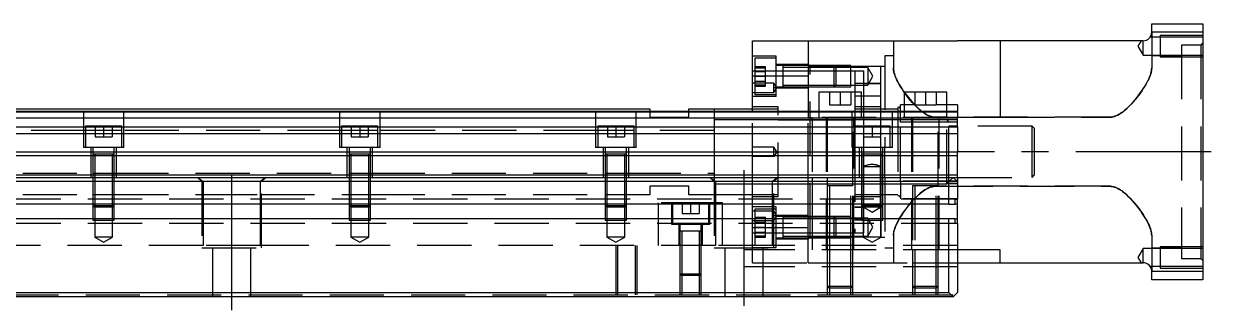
# Model space of a CAD drawing. Extents: x -12 to 975, y -350 to 120.
# Drawn here: x 481.3 to 759.4, y -318.2 to -251 of the extents above; entities that cross this region are included whole.
import ezdxf

# ---------------------------------------------------------------- set-up
doc = ezdxf.new("R2010")
doc.units = 0
doc.linetypes.add('CENTER', pattern=[50.8, 31.75, -6.35, 6.35, -6.35])
doc.linetypes.add('DASHED', pattern=[19.05, 12.7, -6.35])
doc.layers.get('0').update_dxf_attribs({"linetype": 'CONTINUOUS'})
doc.layers.add('CENTER', color=1, linetype='CENTER')

msp = doc.modelspace()

# ---------------------------------------------------------------- linework, layer by layer
at = {"color": 7, "linetype": 'CONTINUOUS'}
for p, q in [((745.5, -253.04), (745.5, -251.04)), ((745.5, -251.04), (757.5, -251.04)), ((757.5, -253.04), (745.5, -253.04)), ((757.5, -251.04), (757.5, -253.04)), ((757.5, -253.04), (757.5, -309.04)), ((652, -255.04), (665, -255.04)), ((652, -263.26), (652, -255.04)), ((665, -255.04), (700, -255.04)), ((665, -255.04), (665, -271.54)), ((710, -255.04), (700, -255.04)), ((743.5, -255.04), (710, -255.04)), ((710, -255.04), (710, -273.04)), ((652, -271.54), (652, -263.26)), ((652, -263.26), (665, -263.26)), ((667.5, -267.04), (667.5, -271.54)), ((677.5, -267.04), (667.5, -267.04)), ((677.5, -271.54), (677.5, -267.04)), ((687.5, -267.04), (687.5, -271.54)), ((697.5, -267.04), (687.5, -267.04)), ((697.5, -271.54), (697.5, -267.04)), ((628, -271.04), (424.5, -271.04)), ((424.5, -271.54), (700, -271.54)), ((424.5, -271.7), (700, -271.7)), ((628, -271.54), (628, -271.04)), ((643, -271.04), (637, -271.04)), ((637, -271.04), (637, -271.54)), ((652, -271.04), (643, -271.04)), ((643, -271.04), (643, -271.54)), ((643, -271.04), (643, -271.54)), ((700, -271.7), (700, -271.54)), ((700, -271.7), (700, -273.1)), ((424.5, -273.1), (700, -273.1)), ((424.5, -275.18), (700, -275.18)), ((710, -273.04), (700, -273.04)), ((700, -275.18), (700, -273.1)), ((700, -275.18), (700, -276.8)), ((424.5, -276.8), (700, -276.8)), ((700, -276.8), (700, -281.09)), ((0, -281.94), (700, -281.94)), ((424.5, -281.09), (700, -281.09)), ((700, -281.94), (700, -281.09)), ((700, -286.44), (700, -281.94)), ((0, -286.44), (700, -286.44)), ((700, -287.04), (700, -286.44)), ((1, -287.04), (699, -287.04)), ((698, -288.04), (2, -288.04)), ((698, -288.04), (699, -287.04)), ((698, -293.34), (698, -288.04)), ((699, -287.04), (700, -288.04)), ((699, -287.04), (700, -287.04)), ((700, -288.04), (700, -292.19)), ((698, -293.34), (2, -293.34)), ((698, -293.34), (699.5, -293.34)), ((699.5, -293.34), (699.5, -292.19)), ((699.5, -292.19), (700, -292.19)), ((700, -293.34), (699.5, -293.34)), ((700, -293.34), (700, -292.19)), ((700, -296.74), (700, -293.34)), ((698, -296.74), (2, -296.74)), ((699.5, -296.74), (698, -296.74)), ((698, -314.04), (698, -296.74)), ((699.5, -296.74), (700, -296.74)), ((699.5, -297.89), (699.5, -296.74)), ((700, -297.89), (700, -296.74)), ((700, -297.89), (699.5, -297.89)), ((700, -297.89), (700, -314.04)), ((710, -304.04), (700, -304.04)), ((710, -307.04), (710, -304.04)), ((700, -307.04), (710, -307.04)), ((710, -307.04), (743.5, -307.04)), ((745.5, -311.04), (745.5, -309.04)), ((745.5, -309.04), (757.5, -309.04)), ((757.5, -311.04), (745.5, -311.04)), ((757.5, -309.04), (757.5, -311.04)), ((2, -314.04), (698, -314.04)), ((699, -315.04), (698, -314.04)), ((700, -314.04), (699, -315.04)), ((699, -315.04), (1, -315.04))]:
    msp.add_line(p, q, dxfattribs=at)
at = {"color": 3, "linetype": 'DASHED'}
for p, q in [((745.5, -253.04), (745.5, -261.41)), ((685, -255.04), (685, -261.41)), ((743.01, -255.04), (742.29, -256.29)), ((743.5, -258.39), (743.5, -255.04)), ((745.12, -254.22), (745.14, -254.19)), ((747.5, -254.19), (745.14, -254.19)), ((757.5, -253.79), (747.5, -253.79)), ((747.5, -253.79), (747.5, -258.79)), ((757.5, -254.19), (747.5, -254.19)), ((757.5, -255.54), (757, -256.04)), ((657.5, -258.61), (652, -258.61)), ((657.5, -268.11), (657.5, -258.61)), ((685, -258.54), (683, -258.54)), ((683, -258.54), (683, -280.04)), ((742.29, -256.29), (743.5, -258.39)), ((743.5, -258.39), (747.5, -258.39)), ((752.5, -258.54), (745.5, -258.54)), ((747.5, -258.39), (757.5, -258.39)), ((757, -256.04), (752.5, -256.04)), ((752.5, -256.04), (752.5, -306.04)), ((757, -256.04), (757, -306.04)), ((657.5, -259.11), (652.5, -259.11)), ((652.5, -259.11), (652.5, -263.36)), ((652.5, -261.05), (655, -261.05)), ((652.5, -261.36), (655, -261.36)), ((655, -262.21), (655, -261.05)), ((665, -260.61), (657.5, -260.61)), ((659.1, -260.86), (657.5, -260.86)), ((659.1, -260.86), (659.09, -260.86)), ((659.1, -260.86), (659.1, -265.86)), ((665, -260.86), (659.1, -260.86)), ((659.11, -260.86), (659.1, -260.86)), ((659.1, -260.86), (659.1, -263.21)), ((659.1, -260.86), (659.1, -260.86)), ((665, -261.26), (659.1, -261.26)), ((665.5, -261.04), (665, -260.54)), ((671.1, -260.86), (665, -260.86)), ((671.1, -260.86), (665, -260.86)), ((665.5, -261.04), (665, -261.04)), ((671.5, -261.26), (665, -261.26)), ((671.28, -261.04), (665.5, -261.04)), ((665.5, -301.04), (665.5, -261.04)), ((671.5, -261.26), (671.1, -260.86)), ((675, -260.86), (671.1, -260.86)), ((671.1, -263.36), (671.1, -260.86)), ((682, -261.04), (671.28, -261.04)), ((675, -261.26), (671.5, -261.26)), ((671.5, -261.26), (671.5, -263.36)), ((675, -265.86), (675, -260.86)), ((679, -261.26), (675, -261.26)), ((680.21, -263.36), (679, -261.26)), ((679, -261.26), (679, -263.36)), ((683, -261.04), (682, -261.04)), ((682, -261.04), (682, -271.54)), ((685, -261.41), (685.01, -261.73)), ((685.01, -261.72), (685, -261.41)), ((745.49, -261.72), (745.5, -261.41)), ((745.5, -261.41), (745.49, -261.73)), ((747.5, -258.79), (757.5, -258.79)), ((652, -262.04), (652.5, -262.04)), ((652, -262.04), (652.5, -262.04)), ((652.5, -262.04), (657.5, -262.04)), ((652.5, -262.04), (657.5, -262.04)), ((652.5, -262.21), (655, -262.21)), ((652.5, -263.36), (652.5, -267.61)), ((652.5, -263.36), (655, -263.36)), ((655, -264.52), (655, -262.21)), ((657.5, -262.04), (659.1, -262.04)), ((657.5, -262.04), (659.1, -262.04)), ((659.1, -262.04), (665, -262.04)), ((659.1, -262.04), (665, -262.04)), ((659.1, -263.21), (659.1, -263.49)), ((659.1, -263.36), (659.1, -265.86)), ((659.1, -263.49), (659.1, -265.13)), ((665, -262.04), (671.5, -262.04)), ((665, -262.04), (671.5, -262.04)), ((671.1, -265.86), (671.1, -263.36)), ((671.5, -262.04), (676, -262.04)), ((671.5, -262.04), (676, -262.04)), ((671.5, -263.36), (671.5, -265.46)), ((676, -262.04), (678, -262.04)), ((676, -262.04), (676, -271.54)), ((678, -262.04), (678, -275.04)), ((679, -265.46), (680.21, -263.36)), ((679, -263.36), (679, -265.46)), ((685.05, -262.03), (685.01, -261.72)), ((685.01, -261.73), (685.06, -262.06)), ((685.12, -262.35), (685.05, -262.03)), ((685.06, -262.06), (685.13, -262.4)), ((685.2, -262.67), (685.12, -262.35)), ((685.13, -262.4), (685.23, -262.76)), ((685.3, -263), (685.2, -262.67)), ((685.23, -262.76), (685.35, -263.14)), ((685.43, -263.34), (685.3, -263)), ((685.35, -263.14), (685.5, -263.53)), ((685.62, -263.8), (685.43, -263.34)), ((685.5, -263.53), (685.68, -263.94)), ((685.83, -264.26), (685.62, -263.8)), ((685.68, -263.94), (685.87, -264.35)), ((744.82, -263.94), (744.63, -264.35)), ((744.67, -264.26), (744.88, -263.8)), ((745, -263.53), (744.82, -263.94)), ((744.88, -263.8), (745.07, -263.34)), ((745.15, -263.14), (745, -263.53)), ((745.07, -263.34), (745.2, -263)), ((745.27, -262.76), (745.15, -263.14)), ((745.2, -263), (745.3, -262.67)), ((745.37, -262.4), (745.27, -262.76)), ((745.3, -262.67), (745.38, -262.35)), ((745.44, -262.06), (745.37, -262.4)), ((745.38, -262.35), (745.45, -262.03)), ((745.49, -261.73), (745.44, -262.06)), ((745.45, -262.03), (745.49, -261.72)), ((657, -264.94), (652, -264.94)), ((652.5, -264.52), (655, -264.52)), ((652.5, -265.36), (655, -265.36)), ((652.5, -265.67), (655, -265.67)), ((655, -265.67), (655, -264.52)), ((657.66, -266.04), (657, -264.94)), ((657, -266.04), (657, -264.94)), ((657, -267.14), (657.66, -266.04)), ((657, -267.14), (657, -266.04)), ((657.66, -266.04), (657, -266.04)), ((657.5, -265.86), (659.1, -265.86)), ((665, -266.11), (657.5, -266.11)), ((659.09, -265.86), (659.1, -265.86)), ((659.1, -265.13), (659.1, -265.86)), ((659.1, -265.46), (665, -265.46)), ((659.1, -265.86), (659.11, -265.86)), ((659.1, -265.86), (665, -265.86)), ((665, -265.46), (671.5, -265.46)), ((665, -265.86), (671.1, -265.86)), ((665, -265.86), (671.1, -265.86)), ((671.1, -265.86), (671.5, -265.46)), ((671.1, -265.86), (675, -265.86)), ((671.5, -265.46), (675, -265.46)), ((675, -265.46), (679, -265.46)), ((678, -265.04), (676, -265.04)), ((678, -265.04), (682, -265.04)), ((682, -265.04), (678, -265.04)), ((686.08, -264.74), (685.83, -264.26)), ((685.87, -264.35), (686.11, -264.81)), ((686.36, -265.26), (686.08, -264.74)), ((686.11, -264.81), (686.37, -265.28)), ((686.68, -265.79), (686.36, -265.26)), ((686.37, -265.28), (686.66, -265.76)), ((686.66, -265.76), (686.96, -266.24)), ((687.02, -266.33), (686.68, -265.79)), ((686.96, -266.24), (687.3, -266.75)), ((687.38, -266.87), (687.02, -266.33)), ((687.3, -266.75), (687.51, -267.06)), ((687.76, -267.4), (687.38, -266.87)), ((742.74, -267.4), (743.12, -266.87)), ((743.2, -266.75), (742.85, -267.26)), ((743.12, -266.87), (743.48, -266.33)), ((743.54, -266.24), (743.2, -266.75)), ((743.48, -266.33), (743.82, -265.79)), ((743.84, -265.76), (743.54, -266.24)), ((743.82, -265.79), (744.14, -265.26)), ((744.13, -265.28), (743.84, -265.76)), ((744.39, -264.81), (744.13, -265.28)), ((744.14, -265.26), (744.42, -264.74)), ((744.63, -264.35), (744.39, -264.81)), ((744.42, -264.74), (744.67, -264.26)), ((652, -267.14), (657, -267.14)), ((657.5, -268.11), (652, -268.11)), ((652.5, -267.61), (657.5, -267.61)), ((670, -267.04), (670, -270.04)), ((672.5, -267.04), (672.5, -270.04)), ((675, -267.04), (675, -270.04)), ((682, -268.04), (676, -268.04)), ((682, -268.04), (676, -268.04)), ((687.51, -267.06), (689.94, -270.04)), ((688.16, -267.94), (687.76, -267.4)), ((688.57, -268.47), (688.16, -267.94)), ((689.01, -269), (688.57, -268.47)), ((689.43, -269.48), (689.01, -269)), ((689.86, -269.96), (689.43, -269.48)), ((690, -267.04), (690, -270.04)), ((692.5, -267.04), (692.5, -270.04)), ((695, -267.04), (695, -270.04)), ((740.64, -269.96), (741.07, -269.48)), ((741.18, -269.36), (740.69, -269.9)), ((741.07, -269.48), (741.49, -269)), ((741.64, -268.82), (741.18, -269.36)), ((741.49, -269), (741.93, -268.47)), ((742.08, -268.28), (741.64, -268.82)), ((741.93, -268.47), (742.34, -267.94)), ((742.47, -267.77), (742.08, -268.28)), ((742.34, -267.94), (742.74, -267.4)), ((742.85, -267.26), (742.47, -267.77)), ((495.25, -271.54), (495.25, -280.04)), ((504.75, -280.04), (504.75, -271.54)), ((555.25, -271.54), (555.25, -280.04)), ((564.75, -280.04), (564.75, -271.54)), ((615.25, -271.54), (615.25, -280.04)), ((624.75, -280.04), (624.75, -271.54)), ((628, -273.04), (628, -271.54)), ((637, -271.54), (637, -273.04)), ((643, -271.54), (643, -281.04)), ((643, -271.54), (643, -281.04)), ((658, -270.54), (652, -270.54)), ((658, -271.04), (652, -271.04)), ((652, -287.04), (652, -271.54)), ((658, -291.54), (658, -270.54)), ((665, -271.54), (665, -273.04)), ((667.5, -271.54), (667.5, -273.04)), ((670, -270.04), (672.5, -270.04)), ((672.5, -270.04), (675, -270.04)), ((675.25, -271.54), (675.25, -280.04)), ((682, -270.54), (676, -270.54)), ((677.5, -271.04), (676, -271.04)), ((676, -271.54), (676, -273.04)), ((682, -271.04), (677.5, -271.04)), ((677.5, -273.04), (677.5, -271.54)), ((686, -271.04), (682, -271.04)), ((682, -271.54), (682, -273.04)), ((684.75, -280.04), (684.75, -271.54)), ((686.31, -270.66), (686, -270.66)), ((686, -270.66), (686, -271.54)), ((686, -271.54), (686, -273.04)), ((686.63, -271.54), (686.63, -270.04)), ((687.5, -270.04), (686.63, -270.04)), ((686.63, -273.04), (686.63, -271.54)), ((690, -270.04), (687.5, -270.04)), ((687.5, -271.54), (687.5, -273.04)), ((690.32, -270.43), (689.86, -269.96)), ((689.94, -270.04), (691.58, -271.54)), ((690, -270.04), (692.5, -270.04)), ((690.8, -270.88), (690.32, -270.43)), ((691.3, -271.32), (690.8, -270.88)), ((691.83, -271.73), (691.3, -271.32)), ((691.58, -271.54), (691.72, -271.65)), ((691.72, -271.65), (692.01, -271.86)), ((692.1, -271.92), (691.83, -271.73)), ((692.01, -271.86), (692.31, -272.07)), ((692.38, -272.1), (692.1, -271.92)), ((692.31, -272.07), (692.63, -272.26)), ((692.66, -272.28), (692.38, -272.1)), ((692.5, -270.04), (695, -270.04)), ((692.63, -272.26), (692.96, -272.43)), ((692.95, -272.43), (692.66, -272.28)), ((693.25, -272.57), (692.95, -272.43)), ((692.96, -272.43), (693.17, -272.54)), ((693.17, -272.54), (693.39, -272.63)), ((693.57, -272.7), (693.25, -272.57)), ((697.5, -270.04), (695, -270.04)), ((700, -270.04), (697.5, -270.04)), ((697.5, -273.04), (697.5, -271.54)), ((700, -270.04), (700, -271.54)), ((736.93, -272.7), (737.25, -272.57)), ((737.33, -272.54), (737.11, -272.63)), ((737.25, -272.57), (737.55, -272.43)), ((737.54, -272.43), (737.33, -272.54)), ((737.87, -272.26), (737.54, -272.43)), ((737.55, -272.43), (737.84, -272.28)), ((737.84, -272.28), (738.12, -272.1)), ((738.19, -272.07), (737.87, -272.26)), ((738.12, -272.1), (738.4, -271.92)), ((738.49, -271.86), (738.19, -272.07)), ((738.4, -271.92), (738.67, -271.73)), ((738.78, -271.65), (738.49, -271.86)), ((738.67, -271.73), (739.2, -271.32)), ((739.07, -271.42), (738.78, -271.65)), ((739.64, -270.94), (739.07, -271.42)), ((739.2, -271.32), (739.7, -270.88)), ((740.18, -270.43), (739.64, -270.94)), ((739.7, -270.88), (740.18, -270.43)), ((740.69, -269.9), (740.18, -270.43)), ((740.18, -270.43), (740.64, -269.96)), ((495.75, -275.04), (495.75, -280.04)), ((504.25, -275.04), (495.75, -275.04)), ((498, -275.04), (498, -277.54)), ((500, -275.04), (500, -277.54)), ((502, -275.04), (502, -277.54)), ((504.25, -280.04), (504.25, -275.04)), ((555.75, -275.04), (555.75, -280.04)), ((564.25, -275.04), (555.75, -275.04)), ((558, -275.04), (558, -277.54)), ((560, -275.04), (560, -277.54)), ((562, -275.04), (562, -277.54)), ((564.25, -280.04), (564.25, -275.04)), ((615.75, -275.04), (615.75, -280.04)), ((624.25, -275.04), (615.75, -275.04)), ((618, -275.04), (618, -277.54)), ((620, -275.04), (620, -277.54)), ((622, -275.04), (622, -277.54)), ((624.25, -280.04), (624.25, -275.04)), ((637, -273.04), (628, -273.04)), ((652, -273.54), (643, -273.54)), ((658, -273.54), (652, -273.54)), ((665, -273.54), (658, -273.54)), ((658, -273.54), (665, -273.54)), ((665, -273.04), (666, -273.04)), ((665, -287.04), (665, -273.04)), ((669.5, -273.54), (665, -273.54)), ((665, -273.54), (669.5, -273.54)), ((700, -273.04), (666, -273.04)), ((666, -273.04), (666, -287.04)), ((669.25, -273.04), (669.25, -304.04)), ((669.5, -273.04), (669.5, -287.04)), ((675.5, -273.54), (669.5, -273.54)), ((669.5, -273.54), (675.5, -273.54)), ((675.5, -289.04), (675.5, -273.04)), ((676, -273.54), (675.5, -273.54)), ((675.5, -273.54), (676, -273.54)), ((675.75, -275.04), (675.75, -273.04)), ((675.75, -275.04), (675.75, -280.04)), ((684.25, -275.04), (675.75, -275.04)), ((676, -273.04), (676, -275.04)), ((682, -273.54), (676, -273.54)), ((676, -275.04), (676, -280.04)), ((678, -275.04), (678, -277.54)), ((680, -275.04), (680, -277.54)), ((682, -273.04), (682, -275.04)), ((686, -273.54), (682, -273.54)), ((682, -275.04), (682, -277.54)), ((684.25, -280.04), (684.25, -275.04)), ((686, -273.04), (686, -291.41)), ((686.63, -273.54), (686, -273.54)), ((686.63, -273.54), (686, -273.54)), ((686.63, -274.11), (686.63, -273.04)), ((689.5, -273.54), (686.63, -273.54)), ((689.5, -273.54), (686.63, -273.54)), ((686.63, -287.97), (686.63, -274.11)), ((689.5, -274.11), (686.63, -274.11)), ((689.25, -273.04), (689.25, -304.04)), ((689.5, -273.04), (689.5, -289.04)), ((695.5, -273.54), (689.5, -273.54)), ((695.5, -273.54), (689.5, -273.54)), ((695.5, -274.11), (689.5, -274.11)), ((693.39, -272.63), (693.61, -272.71)), ((693.74, -272.76), (693.57, -272.7)), ((693.61, -272.71), (693.84, -272.79)), ((693.92, -272.81), (693.74, -272.76)), ((693.84, -272.79), (694.07, -272.85)), ((694.1, -272.86), (693.92, -272.81)), ((694.07, -272.85), (694.31, -272.9)), ((694.28, -272.9), (694.1, -272.86)), ((694.46, -272.92), (694.28, -272.9)), ((694.31, -272.9), (694.48, -272.93)), ((694.64, -272.95), (694.46, -272.92)), ((694.48, -272.93), (694.65, -272.95)), ((694.82, -272.96), (694.64, -272.95)), ((694.65, -272.95), (694.83, -272.96)), ((695, -272.96), (694.82, -272.96)), ((694.83, -272.96), (695, -272.96)), ((735.5, -272.96), (695, -272.96)), ((695, -272.96), (697.5, -272.96)), ((695.5, -289.04), (695.5, -273.04)), ((697.5, -273.54), (695.5, -273.54)), ((697.5, -273.54), (695.5, -273.54)), ((700, -274.11), (695.5, -274.11)), ((695.75, -304.04), (695.75, -273.04)), ((697.5, -272.96), (700, -272.96)), ((698, -274.04), (697.5, -273.54)), ((697.5, -288.54), (697.5, -273.54)), ((700, -273.54), (697.5, -273.54)), ((698, -288.04), (698, -274.04)), ((700, -275.04), (698, -275.04)), ((700, -272.96), (710, -272.96)), ((717.5, -275.04), (700, -275.04)), ((710, -272.96), (735.5, -272.96)), ((718, -275.54), (717.5, -275.04)), ((717.5, -287.04), (717.5, -275.04)), ((735.5, -272.96), (735.68, -272.96)), ((735.67, -272.96), (735.5, -272.96)), ((735.85, -272.95), (735.67, -272.96)), ((735.68, -272.96), (735.86, -272.95)), ((736.02, -272.93), (735.85, -272.95)), ((735.86, -272.95), (736.04, -272.92)), ((736.19, -272.9), (736.02, -272.93)), ((736.04, -272.92), (736.22, -272.9)), ((736.43, -272.85), (736.19, -272.9)), ((736.22, -272.9), (736.4, -272.86)), ((736.4, -272.86), (736.58, -272.81)), ((736.66, -272.79), (736.43, -272.85)), ((736.58, -272.81), (736.76, -272.76)), ((736.89, -272.71), (736.66, -272.79)), ((736.76, -272.76), (736.93, -272.7)), ((737.11, -272.63), (736.89, -272.71)), ((495.75, -276.04), (444.25, -276.04)), ((504.25, -276.04), (495.75, -276.04)), ((498, -277.54), (500, -277.54)), ((500, -277.54), (502, -277.54)), ((555.75, -276.04), (504.25, -276.04)), ((564.25, -276.04), (555.75, -276.04)), ((558, -277.54), (560, -277.54)), ((560, -277.54), (562, -277.54)), ((615.75, -276.04), (564.25, -276.04)), ((624.25, -276.04), (615.75, -276.04)), ((618, -277.54), (620, -277.54)), ((620, -277.54), (622, -277.54)), ((643, -276.04), (624.25, -276.04)), ((678, -277.54), (678, -284.54)), ((678, -277.54), (680, -277.54)), ((680, -277.54), (682, -277.54)), ((682, -277.54), (682, -280.04)), ((718, -275.54), (718, -286.54)), ((504.75, -280.04), (495.25, -280.04)), ((497, -280.04), (497, -287.04)), ((497.5, -280.04), (497.5, -281.64)), ((502.5, -281.64), (502.5, -280.04)), ((503, -287.04), (503, -280.04)), ((564.75, -280.04), (555.25, -280.04)), ((557, -280.04), (557, -287.04)), ((557.5, -280.04), (557.5, -281.64)), ((562.5, -281.64), (562.5, -280.04)), ((563, -287.04), (563, -280.04)), ((624.75, -280.04), (615.25, -280.04)), ((617, -280.04), (617, -287.04)), ((617.5, -280.04), (617.5, -281.64)), ((622.5, -281.64), (622.5, -280.04)), ((623, -287.04), (623, -280.04)), ((657, -279.94), (652, -279.94)), ((657.66, -281.04), (657, -279.94)), ((657, -282.14), (657, -279.94)), ((684.75, -280.04), (675.25, -280.04)), ((675.75, -304.04), (675.75, -280.04)), ((676, -280.04), (676, -300.04)), ((677, -280.04), (677, -287.04)), ((677.5, -280.04), (677.5, -281.64)), ((682, -280.04), (682, -284.54)), ((682.5, -281.64), (682.5, -280.04)), ((683, -287.04), (683, -280.04)), ((497.5, -281.63), (497.5, -281.64)), ((502.5, -281.64), (497.5, -281.64)), ((502.5, -281.64), (497.5, -281.64)), ((502.5, -281.64), (497.5, -281.64)), ((497.5, -281.64), (497.5, -287.04)), ((497.5, -281.64), (497.5, -281.64)), ((497.9, -281.64), (497.9, -287.04)), ((502.1, -287.04), (502.1, -281.64)), ((502.5, -281.64), (502.5, -281.63)), ((502.5, -287.04), (502.5, -281.64)), ((502.5, -281.64), (502.5, -281.64)), ((557.5, -281.63), (557.5, -281.64)), ((562.5, -281.64), (557.5, -281.64)), ((562.5, -281.64), (557.5, -281.64)), ((557.5, -281.64), (557.5, -281.64)), ((557.5, -281.64), (557.5, -287.04)), ((557.9, -281.64), (557.9, -287.04)), ((562.1, -287.04), (562.1, -281.64)), ((562.5, -281.64), (562.5, -281.63)), ((562.5, -281.64), (562.5, -281.64)), ((562.5, -287.04), (562.5, -281.64)), ((617.5, -281.63), (617.5, -281.64)), ((622.5, -281.64), (617.5, -281.64)), ((617.5, -281.64), (617.5, -281.64)), ((617.5, -281.64), (617.5, -287.04)), ((617.9, -281.64), (617.9, -287.04)), ((622.1, -287.04), (622.1, -281.64)), ((622.5, -281.64), (622.5, -281.63)), ((622.5, -281.64), (622.5, -281.64)), ((622.5, -287.04), (622.5, -281.64)), ((643, -281.04), (643, -287.04)), ((643, -281.04), (643, -287.04)), ((657, -282.14), (652, -282.14)), ((657.66, -281.04), (657, -282.14)), ((677.5, -281.63), (677.5, -281.64)), ((682.5, -281.64), (677.5, -281.64)), ((677.5, -281.64), (677.5, -281.64)), ((677.5, -281.64), (677.5, -287.04)), ((677.9, -281.64), (677.9, -287.04)), ((682.1, -287.04), (682.1, -281.64)), ((682.5, -281.64), (682.5, -281.63)), ((682.5, -281.64), (682.5, -281.64)), ((682.5, -287.04), (682.5, -281.64)), ((462, -286.04), (497.5, -286.04)), ((497.5, -286.04), (497.9, -286.04)), ((497.9, -286.04), (502.1, -286.04)), ((502.1, -286.04), (502.5, -286.04)), ((502.5, -286.04), (557.5, -286.04)), ((557.5, -286.04), (557.9, -286.04)), ((557.9, -286.04), (562.1, -286.04)), ((562.1, -286.04), (562.5, -286.04)), ((562.5, -286.04), (617.5, -286.04)), ((617.5, -286.04), (617.9, -286.04)), ((617.9, -286.04), (622.1, -286.04)), ((622.1, -286.04), (622.5, -286.04)), ((622.5, -286.04), (643, -286.04)), ((678, -284.54), (678, -287.04)), ((682, -284.54), (678, -284.54)), ((680.06, -284.04), (679.94, -284.04)), ((682, -287.04), (682, -284.54)), ((497.5, -287.04), (497.5, -293.34)), ((497.5, -287.04), (497.5, -293.34)), ((497.9, -287.04), (497.9, -293.34)), ((502.1, -293.34), (502.1, -287.04)), ((502.5, -293.34), (502.5, -287.04)), ((502.5, -293.34), (502.5, -287.04)), ((522, -287.04), (523, -288.04)), ((522.06, -287.04), (523.29, -288.04)), ((523, -288.04), (523, -303.54)), ((523.29, -288.04), (523.29, -293.34)), ((537.94, -287.04), (536.71, -288.04)), ((536.71, -293.34), (536.71, -288.04)), ((537, -288.04), (538, -287.04)), ((537, -303.54), (537, -288.04)), ((557.5, -287.04), (557.5, -293.34)), ((557.5, -287.04), (557.5, -293.34)), ((557.9, -287.04), (557.9, -293.34)), ((562.1, -293.34), (562.1, -287.04)), ((562.5, -293.34), (562.5, -287.04)), ((562.5, -293.34), (562.5, -287.04)), ((617.5, -287.04), (617.5, -293.34)), ((617.5, -287.04), (617.5, -293.34)), ((617.9, -287.04), (617.9, -293.34)), ((622.1, -293.34), (622.1, -287.04)), ((622.5, -293.34), (622.5, -287.04)), ((622.5, -293.34), (622.5, -287.04)), ((628, -289.04), (637, -289.04)), ((628, -291.04), (628, -289.04)), ((637, -289.04), (637, -291.04)), ((642, -287.04), (643, -288.04)), ((642.06, -287.04), (643.29, -288.04)), ((643, -287.04), (643, -287.81)), ((643, -287.04), (643, -287.81)), ((643, -287.81), (643, -288.04)), ((643, -287.81), (643, -288.04)), ((643, -288.04), (643, -303.54)), ((643, -288.54), (643.29, -288.54)), ((643.29, -288.04), (643.29, -293.34)), ((643.29, -288.54), (652, -288.54)), ((652, -293.34), (652, -287.04)), ((652, -288.54), (656.71, -288.54)), ((657.94, -287.04), (656.71, -288.04)), ((656.71, -293.34), (656.71, -288.04)), ((656.71, -288.54), (658, -288.54)), ((657, -288.04), (658, -287.04)), ((657, -303.54), (657, -288.04)), ((658, -288.54), (665, -288.54)), ((658, -288.54), (665, -288.54)), ((665, -293.34), (665, -287.04)), ((665, -288.54), (669.5, -288.54)), ((665, -288.54), (669.5, -288.54)), ((666, -287.04), (666, -293.34)), ((669.5, -287.04), (669.5, -289.04)), ((669.5, -288.54), (676, -288.54)), ((669.5, -288.54), (676, -288.54)), ((669.5, -289.03), (669.5, -289.04)), ((675.5, -289.04), (669.5, -289.04)), ((669.5, -289.04), (669.5, -289.04)), ((669.5, -289.04), (669.5, -293.34)), ((670, -289.04), (670, -293.34)), ((675, -304.04), (675, -289.04)), ((675.5, -304.04), (675.5, -289.03)), ((676, -288.54), (686, -288.54)), ((677.5, -287.04), (677.5, -293.34)), ((677.5, -287.04), (677.5, -293.34)), ((677.9, -287.04), (677.9, -293.34)), ((678, -287.04), (678, -293.34)), ((682, -293.34), (682, -287.04)), ((682.1, -293.34), (682.1, -287.04)), ((682.5, -293.34), (682.5, -287.04)), ((682.5, -293.34), (682.5, -287.04)), ((683, -287.04), (683, -303.54)), ((686, -288.54), (697.5, -288.54)), ((686.63, -287.97), (686.63, -292.04)), ((700, -287.97), (686.63, -287.97)), ((689.5, -289.03), (689.5, -304.04)), ((695.5, -289.04), (689.5, -289.04)), ((690, -289.04), (690, -304.04)), ((693.92, -289.27), (693.74, -289.32)), ((693.84, -289.29), (694.07, -289.23)), ((694.1, -289.22), (693.92, -289.27)), ((694.07, -289.23), (694.31, -289.18)), ((694.28, -289.18), (694.1, -289.22)), ((694.46, -289.16), (694.28, -289.18)), ((694.31, -289.18), (694.48, -289.15)), ((694.64, -289.13), (694.46, -289.16)), ((694.48, -289.15), (694.65, -289.13)), ((694.82, -289.12), (694.64, -289.13)), ((694.65, -289.13), (694.83, -289.12)), ((695, -289.12), (694.82, -289.12)), ((694.83, -289.12), (695, -289.12)), ((695, -304.04), (695, -289.04)), ((695.56, -289.12), (695, -289.12)), ((695, -289.12), (695.56, -289.12)), ((695.5, -304.04), (695.5, -289.03)), ((735.5, -289.12), (695.56, -289.12)), ((695.56, -289.12), (735.5, -289.12)), ((697.5, -288.54), (698, -288.04)), ((700, -288.54), (697.5, -288.54)), ((698, -288.04), (700, -288.04)), ((700, -287.04), (717.5, -287.04)), ((700, -287.04), (700, -287.97)), ((717.5, -287.04), (718, -286.54)), ((735.5, -289.12), (735.68, -289.12)), ((735.67, -289.12), (735.5, -289.12)), ((735.85, -289.13), (735.67, -289.12)), ((735.68, -289.12), (735.86, -289.13)), ((736.02, -289.15), (735.85, -289.13)), ((735.86, -289.13), (736.04, -289.16)), ((736.19, -289.18), (736.02, -289.15)), ((736.04, -289.16), (736.22, -289.18)), ((736.43, -289.23), (736.19, -289.18)), ((736.22, -289.18), (736.4, -289.22)), ((736.4, -289.22), (736.58, -289.27)), ((736.66, -289.29), (736.43, -289.23)), ((736.58, -289.27), (736.76, -289.32)), ((462, -291.04), (497.5, -291.04)), ((497.5, -291.04), (497.9, -291.04)), ((497.9, -291.04), (502.1, -291.04)), ((502.1, -291.04), (502.5, -291.04)), ((502.5, -291.04), (523.29, -291.04)), ((523.29, -291.04), (536.71, -291.04)), ((536.71, -291.04), (557.5, -291.04)), ((557.5, -291.04), (557.9, -291.04)), ((557.9, -291.04), (562.1, -291.04)), ((562.1, -291.04), (562.5, -291.04)), ((562.5, -291.04), (617.5, -291.04)), ((617.5, -291.04), (617.9, -291.04)), ((617.9, -291.04), (622.1, -291.04)), ((622.1, -291.04), (622.5, -291.04)), ((622.5, -291.04), (628, -291.04)), ((637, -291.04), (643, -291.04)), ((643, -291.04), (643.29, -291.04)), ((643.29, -291.04), (652, -291.04)), ((652, -291.04), (656.71, -291.04)), ((652, -291.54), (658, -291.54)), ((656.71, -291.04), (658, -291.04)), ((676, -291.04), (686, -291.04)), ((676, -291.54), (682, -291.54)), ((686.31, -291.41), (686, -291.41)), ((700, -292.04), (686.63, -292.04)), ((689.81, -292.18), (690.32, -291.65)), ((690.32, -291.65), (689.86, -292.12)), ((690.32, -291.65), (690.86, -291.14)), ((690.8, -291.2), (690.32, -291.65)), ((691.3, -290.76), (690.8, -291.2)), ((690.86, -291.14), (691.43, -290.66)), ((691.83, -290.35), (691.3, -290.76)), ((691.43, -290.66), (691.72, -290.43)), ((691.72, -290.43), (692.01, -290.22)), ((692.1, -290.16), (691.83, -290.35)), ((692.01, -290.22), (692.31, -290.01)), ((692.38, -289.98), (692.1, -290.16)), ((692.31, -290.01), (692.63, -289.82)), ((692.66, -289.8), (692.38, -289.98)), ((692.63, -289.82), (692.96, -289.65)), ((692.95, -289.65), (692.66, -289.8)), ((693.25, -289.51), (692.95, -289.65)), ((692.96, -289.65), (693.17, -289.54)), ((693.17, -289.54), (693.39, -289.45)), ((693.57, -289.38), (693.25, -289.51)), ((693.39, -289.45), (693.61, -289.37)), ((693.74, -289.32), (693.57, -289.38)), ((693.61, -289.37), (693.84, -289.29)), ((736.89, -289.37), (736.66, -289.29)), ((736.76, -289.32), (736.93, -289.38)), ((737.11, -289.45), (736.89, -289.37)), ((736.93, -289.38), (737.25, -289.51)), ((737.33, -289.54), (737.11, -289.45)), ((737.25, -289.51), (737.55, -289.65)), ((737.54, -289.65), (737.33, -289.54)), ((737.87, -289.82), (737.54, -289.65)), ((737.55, -289.65), (737.84, -289.8)), ((737.84, -289.8), (738.12, -289.98)), ((738.19, -290.01), (737.87, -289.82)), ((738.12, -289.98), (738.4, -290.16)), ((738.49, -290.22), (738.19, -290.01)), ((738.4, -290.16), (738.67, -290.35)), ((738.78, -290.43), (738.49, -290.22)), ((738.67, -290.35), (739.2, -290.76)), ((739.07, -290.66), (738.78, -290.43)), ((739.64, -291.14), (739.07, -290.66)), ((739.2, -290.76), (739.7, -291.2)), ((740.18, -291.65), (739.64, -291.14)), ((739.7, -291.2), (740.18, -291.65)), ((740.18, -291.65), (740.64, -292.12)), ((740.69, -292.18), (740.18, -291.65)), ((699.5, -292.19), (0.5, -292.19)), ((497.5, -293.34), (497.5, -293.64)), ((497.5, -293.34), (497.5, -293.64)), ((497.5, -293.64), (497.9, -294.04)), ((497.5, -293.64), (497.5, -296.74)), ((497.5, -293.64), (502.5, -293.64)), ((497.9, -293.34), (497.9, -294.04)), ((497.9, -294.04), (497.9, -297.04)), ((502.1, -294.04), (497.9, -294.04)), ((502.1, -294.04), (502.1, -293.34)), ((502.1, -294.04), (502.5, -293.64)), ((502.1, -297.04), (502.1, -294.04)), ((502.5, -293.64), (502.5, -293.34)), ((502.5, -293.64), (502.5, -293.34)), ((502.5, -296.74), (502.5, -293.64)), ((523.29, -293.34), (523.29, -296.74)), ((536.71, -296.74), (536.71, -293.34)), ((557.5, -293.34), (557.5, -293.64)), ((557.5, -293.34), (557.5, -293.64)), ((557.5, -293.64), (557.9, -294.04)), ((557.5, -293.64), (557.5, -296.74)), ((557.5, -293.64), (562.5, -293.64)), ((557.9, -293.34), (557.9, -294.04)), ((557.9, -294.04), (557.9, -297.04)), ((562.1, -294.04), (557.9, -294.04)), ((562.1, -294.04), (562.1, -293.34)), ((562.1, -294.04), (562.5, -293.64)), ((562.1, -297.04), (562.1, -294.04)), ((562.5, -293.64), (562.5, -293.34)), ((562.5, -293.64), (562.5, -293.34)), ((562.5, -296.74), (562.5, -293.64)), ((617.5, -293.34), (617.5, -293.64)), ((617.5, -293.34), (617.5, -293.64)), ((617.5, -293.64), (617.9, -294.04)), ((617.5, -293.64), (617.5, -296.74)), ((617.5, -293.64), (622.5, -293.64)), ((617.9, -293.34), (617.9, -294.04)), ((617.9, -294.04), (617.9, -297.04)), ((622.1, -294.04), (617.9, -294.04)), ((622.1, -294.04), (622.1, -293.34)), ((622.1, -294.04), (622.5, -293.64)), ((622.1, -297.04), (622.1, -294.04)), ((622.5, -293.64), (622.5, -293.34)), ((622.5, -293.64), (622.5, -293.34)), ((622.5, -296.74), (622.5, -293.64)), ((643.29, -293.04), (630, -293.04)), ((630, -293.34), (630, -293.04)), ((630, -296.74), (630, -293.34)), ((633, -293.04), (633, -298.04)), ((633.25, -293.04), (633.25, -293.34)), ((633.25, -293.34), (633.25, -296.74)), ((635.5, -293.04), (635.5, -295.54)), ((637.5, -293.04), (637.5, -295.54)), ((639.5, -293.04), (639.5, -295.54)), ((641.75, -293.34), (641.75, -293.04)), ((641.75, -296.74), (641.75, -293.34)), ((642, -298.04), (642, -293.04)), ((645, -293.04), (643.29, -293.04)), ((643.29, -293.34), (643.29, -296.74)), ((645, -293.34), (645, -293.04)), ((645, -296.74), (645, -293.34)), ((652, -296.74), (652, -293.34)), ((657.5, -293.97), (652, -293.97)), ((656.71, -294.47), (652.5, -294.47)), ((652.5, -294.47), (652.5, -296.74)), ((656.71, -296.74), (656.71, -293.34)), ((657.5, -294.47), (656.71, -294.47)), ((657.5, -298.72), (657.5, -293.97)), ((665, -296.74), (665, -293.34)), ((666, -293.34), (666, -296.74)), ((669.5, -293.34), (669.5, -296.74)), ((670, -293.34), (670, -296.74)), ((676, -294.04), (677.9, -294.04)), ((677.9, -294.04), (676, -294.04)), ((677.5, -293.34), (677.5, -293.64)), ((677.5, -293.34), (677.5, -293.64)), ((677.5, -293.64), (677.9, -294.04)), ((677.5, -293.64), (677.5, -296.74)), ((677.5, -293.64), (682.5, -293.64)), ((677.9, -293.34), (677.9, -294.04)), ((677.9, -294.04), (677.9, -297.04)), ((682.1, -294.04), (677.9, -294.04)), ((678, -293.34), (678, -293.41)), ((678, -293.41), (678, -294.04)), ((678, -293.41), (678.17, -294.04)), ((682, -293.41), (678, -293.41)), ((678, -294.04), (680, -295.19)), ((678, -294.04), (678, -300.04)), ((680, -295.19), (682, -294.04)), ((681.83, -294.04), (682, -293.41)), ((682, -293.41), (682, -293.34)), ((682, -294.04), (682, -293.41)), ((682, -294.04), (682, -301.04)), ((682.1, -294.04), (682.1, -293.34)), ((682.1, -294.04), (682.5, -293.64)), ((682.1, -297.04), (682.1, -294.04)), ((682.5, -293.64), (682.5, -293.34)), ((682.5, -293.64), (682.5, -293.34)), ((682.5, -296.74), (682.5, -293.64)), ((687.3, -295.33), (687.65, -294.82)), ((687.76, -294.68), (687.38, -295.21)), ((687.65, -294.82), (688.03, -294.31)), ((688.16, -294.14), (687.76, -294.68)), ((688.03, -294.31), (688.42, -293.8)), ((688.57, -293.61), (688.16, -294.14)), ((688.42, -293.8), (688.86, -293.26)), ((689.01, -293.08), (688.57, -293.61)), ((688.86, -293.26), (689.32, -292.72)), ((689.43, -292.6), (689.01, -293.08)), ((689.32, -292.72), (689.81, -292.18)), ((689.86, -292.12), (689.43, -292.6)), ((740.64, -292.12), (741.07, -292.6)), ((741.18, -292.72), (740.69, -292.18)), ((741.07, -292.6), (741.49, -293.08)), ((741.64, -293.26), (741.18, -292.72)), ((741.49, -293.08), (741.93, -293.61)), ((742.08, -293.8), (741.64, -293.26)), ((741.93, -293.61), (742.34, -294.14)), ((742.47, -294.31), (742.08, -293.8)), ((742.34, -294.14), (742.74, -294.68)), ((742.85, -294.82), (742.47, -294.31)), ((742.74, -294.68), (743.12, -295.21)), ((743.2, -295.33), (742.85, -294.82)), ((497.5, -296.74), (497.5, -297.04)), ((497.5, -297.04), (502.5, -297.04)), ((497.9, -297.04), (497.9, -301.04)), ((502.1, -301.04), (502.1, -297.04)), ((502.5, -297.04), (502.5, -296.74)), ((523.29, -296.74), (523.29, -303.04)), ((536.71, -303.04), (536.71, -296.74)), ((557.5, -296.74), (557.5, -297.04)), ((557.5, -297.04), (562.5, -297.04)), ((557.9, -297.04), (557.9, -301.04)), ((562.1, -301.04), (562.1, -297.04)), ((562.5, -297.04), (562.5, -296.74)), ((617.5, -296.74), (617.5, -297.04)), ((617.5, -297.04), (622.5, -297.04)), ((617.9, -297.04), (617.9, -301.04)), ((622.1, -301.04), (622.1, -297.04)), ((622.5, -297.04), (622.5, -296.74)), ((630, -303.04), (630, -296.74)), ((633.25, -296.74), (633.25, -298.04)), ((635.5, -295.54), (637.5, -295.54)), ((637.5, -295.54), (639.5, -295.54)), ((641.75, -298.04), (641.75, -296.74)), ((643.29, -296.74), (643.29, -303.04)), ((645, -303.04), (645, -296.74)), ((657, -294.94), (652, -294.94)), ((652, -298.82), (652, -296.74)), ((652, -297.14), (657, -297.14)), ((652.5, -296.41), (655, -296.41)), ((652.5, -296.72), (655, -296.72)), ((652.5, -296.74), (652.5, -302.97)), ((652.5, -297.56), (655, -297.56)), ((655, -296.72), (655, -296.41)), ((655, -298.72), (655, -296.72)), ((656.71, -303.04), (656.71, -296.74)), ((657.66, -296.04), (657, -294.94)), ((657.5, -296.04), (657, -296.04)), ((657, -297.14), (657.66, -296.04)), ((657.66, -296.04), (657, -296.04)), ((665, -295.97), (657.5, -295.97)), ((657.66, -296.04), (657.5, -296.04)), ((659.1, -296.22), (657.5, -296.22)), ((659.1, -296.22), (659.09, -296.22)), ((665, -296.22), (659.1, -296.22)), ((659.11, -296.22), (659.1, -296.22)), ((659.1, -296.22), (659.1, -296.74)), ((665, -296.62), (659.1, -296.62)), ((659.1, -296.74), (659.1, -301.22)), ((669.5, -296.22), (665, -296.22)), ((669.5, -296.22), (665, -296.22)), ((669.5, -296.62), (665, -296.62)), ((665, -304.04), (665, -296.74)), ((666, -296.74), (666, -304.04)), ((670, -296.22), (669.5, -296.22)), ((670, -296.22), (669.5, -296.22)), ((670, -296.62), (669.5, -296.62)), ((669.5, -296.74), (669.5, -304.04)), ((671.1, -296.22), (670, -296.22)), ((671.1, -296.22), (670, -296.22)), ((671.5, -296.62), (670, -296.62)), ((670, -296.74), (670, -304.04)), ((671.1, -296.74), (671.1, -296.22)), ((671.5, -296.62), (671.1, -296.22)), ((675, -296.22), (671.1, -296.22)), ((671.1, -301.22), (671.1, -296.74)), ((671.5, -296.62), (671.5, -296.74)), ((675, -296.62), (671.5, -296.62)), ((671.5, -296.74), (671.5, -300.82)), ((679, -296.62), (675, -296.62)), ((677.5, -297.04), (676, -297.04)), ((677.5, -296.74), (677.5, -297.04)), ((677.5, -297.04), (682.5, -297.04)), ((677.9, -297.04), (677.9, -301.04)), ((680.21, -298.72), (679, -296.62)), ((679, -296.62), (679, -300.82)), ((682.1, -301.04), (682.1, -297.04)), ((682.5, -297.04), (682.5, -296.74)), ((686.08, -297.34), (685.83, -297.82)), ((685.87, -297.73), (686.11, -297.27)), ((686.36, -296.82), (686.08, -297.34)), ((686.11, -297.27), (686.37, -296.8)), ((686.68, -296.29), (686.36, -296.82)), ((686.37, -296.8), (686.66, -296.32)), ((686.66, -296.32), (686.96, -295.84)), ((687.02, -295.75), (686.68, -296.29)), ((686.96, -295.84), (687.3, -295.33)), ((687.38, -295.21), (687.02, -295.75)), ((743.12, -295.21), (743.48, -295.75)), ((743.54, -295.84), (743.2, -295.33)), ((743.48, -295.75), (743.82, -296.29)), ((743.84, -296.32), (743.54, -295.84)), ((743.82, -296.29), (744.14, -296.82)), ((744.13, -296.8), (743.84, -296.32)), ((744.39, -297.27), (744.13, -296.8)), ((744.14, -296.82), (744.42, -297.34)), ((744.63, -297.73), (744.39, -297.27)), ((744.42, -297.34), (744.67, -297.82)), ((699.5, -297.89), (0.5, -297.89)), ((633, -298.04), (642, -298.04)), ((634.75, -298.04), (634.75, -303.04)), ((635, -298.04), (635, -299.64)), ((635, -299.63), (635, -299.64)), ((635, -299.64), (635, -299.64)), ((635, -299.64), (635, -303.04)), ((640, -299.64), (635, -299.64)), ((640, -299.64), (635, -299.64)), ((635.4, -299.64), (635.4, -303.04)), ((639.6, -303.04), (639.6, -299.64)), ((640, -299.64), (640, -298.04)), ((640, -299.64), (640, -299.63)), ((640, -299.64), (640, -299.64)), ((640, -303.04), (640, -299.64)), ((640.25, -303.04), (640.25, -298.04)), ((652, -303.04), (652, -298.82)), ((652, -298.82), (656.71, -298.82)), ((652, -300.04), (652.5, -300.04)), ((652, -300.04), (652.5, -300.04)), ((652.5, -298.72), (655, -298.72)), ((652.5, -299.87), (655, -299.87)), ((652.5, -300.04), (656.71, -300.04)), ((652.5, -300.04), (656.71, -300.04)), ((655, -300.72), (655, -298.72)), ((656.71, -298.82), (665, -298.82)), ((656.71, -300.04), (657.5, -300.04)), ((656.71, -300.04), (657.5, -300.04)), ((657.5, -303.47), (657.5, -298.72)), ((657.5, -300.04), (659.1, -300.04)), ((657.5, -300.04), (659.1, -300.04)), ((659.1, -300.04), (665, -300.04)), ((659.1, -300.04), (665, -300.04)), ((665, -300.04), (669.5, -300.04)), ((665, -300.04), (669.5, -300.04)), ((669.5, -300.04), (670, -300.04)), ((669.5, -300.04), (670, -300.04)), ((670, -300.04), (671.5, -300.04)), ((670, -300.04), (671.5, -300.04)), ((671.5, -300.04), (676, -300.04)), ((671.5, -300.04), (676, -300.04)), ((676, -300.04), (678, -300.04)), ((679, -300.82), (680.21, -298.72)), ((685, -300.67), (685.01, -300.35)), ((685.01, -300.36), (685, -300.67)), ((685.01, -300.35), (685.06, -300.02)), ((685.05, -300.05), (685.01, -300.36)), ((685.12, -299.73), (685.05, -300.05)), ((685.06, -300.02), (685.13, -299.68)), ((685.2, -299.41), (685.12, -299.73)), ((685.13, -299.68), (685.23, -299.32)), ((685.3, -299.08), (685.2, -299.41)), ((685.23, -299.32), (685.35, -298.94)), ((685.43, -298.74), (685.3, -299.08)), ((685.35, -298.94), (685.5, -298.55)), ((685.62, -298.28), (685.43, -298.74)), ((685.5, -298.55), (685.68, -298.14)), ((685.83, -297.82), (685.62, -298.28)), ((685.68, -298.14), (685.87, -297.73)), ((744.82, -298.14), (744.63, -297.73)), ((744.67, -297.82), (744.88, -298.28)), ((745, -298.55), (744.82, -298.14)), ((744.88, -298.28), (745.07, -298.74)), ((745.15, -298.94), (745, -298.55)), ((745.07, -298.74), (745.2, -299.08)), ((745.27, -299.32), (745.15, -298.94)), ((745.2, -299.08), (745.3, -299.41)), ((745.37, -299.68), (745.27, -299.32)), ((745.3, -299.41), (745.38, -299.73)), ((745.44, -300.02), (745.37, -299.68)), ((745.38, -299.73), (745.45, -300.05)), ((745.49, -300.35), (745.44, -300.02)), ((745.45, -300.05), (745.49, -300.36)), ((745.5, -300.67), (745.49, -300.35)), ((745.49, -300.36), (745.5, -300.67)), ((523.29, -303.04), (416.71, -303.04)), ((497.9, -301.04), (500, -302.25)), ((502.1, -301.04), (497.9, -301.04)), ((500, -302.25), (502.1, -301.04)), ((536.71, -303.04), (523.29, -303.04)), ((643.29, -303.04), (536.71, -303.04)), ((557.9, -301.04), (560, -302.25)), ((562.1, -301.04), (557.9, -301.04)), ((560, -302.25), (562.1, -301.04)), ((617.9, -301.04), (620, -302.25)), ((622.1, -301.04), (617.9, -301.04)), ((620, -302.25), (622.1, -301.04)), ((620, -303.04), (620, -314.54)), ((620.4, -303.04), (620.4, -314.54)), ((624.6, -314.54), (624.6, -303.04)), ((625, -314.54), (625, -303.04)), ((635, -303.04), (635, -309.64)), ((635, -303.04), (635, -309.64)), ((635.4, -303.04), (635.4, -310.04)), ((639.6, -310.04), (639.6, -303.04)), ((640, -309.64), (640, -303.04)), ((640, -309.64), (640, -303.04)), ((656.71, -303.04), (643.29, -303.04)), ((650, -303.04), (650, -304.04)), ((652, -307.04), (652, -303.04)), ((652.5, -300.72), (655, -300.72)), ((652.5, -301.03), (655, -301.03)), ((652.5, -302.97), (656.71, -302.97)), ((655, -301.03), (655, -300.72)), ((656.71, -302.97), (657.5, -302.97)), ((700, -303.04), (656.71, -303.04)), ((657.5, -301.22), (659.1, -301.22)), ((657.5, -301.47), (665, -301.47)), ((659.09, -301.22), (659.1, -301.22)), ((659.1, -300.82), (665, -300.82)), ((659.1, -301.22), (659.11, -301.22)), ((659.1, -301.22), (665, -301.22)), ((665, -300.82), (669.5, -300.82)), ((665.5, -301.04), (665, -301.04)), ((665, -301.54), (665.5, -301.04)), ((665, -301.22), (669.5, -301.22)), ((665, -301.22), (669.5, -301.22)), ((669.5, -301.04), (665.5, -301.04)), ((669.5, -300.82), (670, -300.82)), ((670, -301.04), (669.5, -301.04)), ((669.5, -301.22), (670, -301.22)), ((669.5, -301.22), (670, -301.22)), ((670, -300.82), (671.5, -300.82)), ((671.28, -301.04), (670, -301.04)), ((670, -301.22), (671.1, -301.22)), ((670, -301.22), (671.1, -301.22)), ((671.1, -301.22), (671.5, -300.82)), ((671.1, -301.22), (675, -301.22)), ((677.9, -301.04), (671.28, -301.04)), ((671.5, -300.82), (675, -300.82)), ((675, -300.82), (679, -300.82)), ((677.9, -301.04), (680, -302.25)), ((682.1, -301.04), (677.9, -301.04)), ((680, -302.25), (682.1, -301.04)), ((682.1, -301.04), (683, -301.04)), ((685, -300.67), (685, -307.04)), ((745.5, -300.67), (745.5, -309.04)), ((523, -303.54), (537, -303.54)), ((525.5, -303.54), (525.5, -315.04)), ((534.5, -315.04), (534.5, -303.54)), ((643, -303.54), (657, -303.54)), ((645.5, -303.54), (645.5, -315.04)), ((650, -304.04), (650, -308.04)), ((660, -304.04), (650, -304.04)), ((652, -303.47), (657.5, -303.47)), ((654.5, -315.04), (654.5, -303.54)), ((700, -304.04), (660, -304.04)), ((665, -307.04), (665, -304.04)), ((669.5, -304.04), (669.5, -312.54)), ((669.5, -304.04), (669.5, -312.54)), ((670, -304.04), (670, -313.04)), ((675, -313.04), (675, -304.04)), ((675.5, -312.54), (675.5, -304.04)), ((675.5, -312.54), (675.5, -304.04)), ((683, -303.54), (685, -303.54)), ((689.5, -304.04), (689.5, -312.54)), ((689.5, -304.04), (689.5, -312.54)), ((690, -304.04), (690, -313.04)), ((695, -313.04), (695, -304.04)), ((695.5, -312.54), (695.5, -304.04)), ((695.5, -312.54), (695.5, -304.04)), ((743.5, -303.69), (742.29, -305.79)), ((742.29, -305.79), (743.01, -307.04)), ((747.5, -303.69), (743.5, -303.69)), ((743.5, -307.04), (743.5, -303.69)), ((745.5, -303.54), (752.5, -303.54)), ((757.5, -303.29), (747.5, -303.29)), ((747.5, -303.29), (747.5, -308.29)), ((757.5, -303.69), (747.5, -303.69)), ((655, -308.04), (650, -308.04)), ((652, -307.04), (665, -307.04)), ((700, -308.04), (655, -308.04)), ((665, -307.04), (669.5, -307.04)), ((669.5, -307.04), (670, -307.04)), ((670, -307.04), (675, -307.04)), ((675, -307.04), (675.5, -307.04)), ((675.5, -307.04), (689.5, -307.04)), ((689.5, -307.04), (690, -307.04)), ((690, -307.04), (695, -307.04)), ((695, -307.04), (695.5, -307.04)), ((695.5, -307.04), (700, -307.04)), ((745.14, -307.89), (745.05, -307.78)), ((745.14, -307.89), (747.5, -307.89)), ((747.5, -307.89), (757.5, -307.89)), ((747.5, -308.29), (757.5, -308.29)), ((752.5, -306.04), (757, -306.04)), ((757, -306.04), (757.5, -306.54)), ((635, -309.64), (635.4, -310.04)), ((635, -309.64), (640, -309.64)), ((635, -309.64), (635, -314.54)), ((639.6, -310.04), (635.4, -310.04)), ((635.4, -310.04), (635.4, -314.54)), ((639.6, -310.04), (640, -309.64)), ((639.6, -314.54), (639.6, -310.04)), ((640, -314.54), (640, -309.64)), ((669.5, -312.54), (670, -313.04)), ((669.5, -312.54), (669.5, -314.54)), ((669.5, -312.54), (675.5, -312.54)), ((670, -313.04), (670, -314.54)), ((675, -313.04), (670, -313.04)), ((675, -313.04), (675.5, -312.54)), ((675, -314.54), (675, -313.04)), ((675.5, -314.54), (675.5, -312.54)), ((689.5, -312.54), (690, -313.04)), ((689.5, -312.54), (689.5, -314.54)), ((689.5, -312.54), (695.5, -312.54)), ((690, -313.04), (690, -314.54)), ((695, -313.04), (690, -313.04)), ((695, -313.04), (695.5, -312.54)), ((695, -314.54), (695, -313.04)), ((695.5, -314.54), (695.5, -312.54)), ((0.5, -314.54), (699.5, -314.54))]:
    msp.add_line(p, q, dxfattribs=at)
at = {"color": 7, "linetype": 'CONTINUOUS'}
for centre, start, end in [((743.5, -253.04), 270, 0), ((743.5, -309.04), 0, 90)]:
    msp.add_arc(centre, 2, start, end, dxfattribs=at)
at = {"color": 3, "linetype": 'DASHED'}
for centre, radius, start, end in [((686.31, -270.35), 0.312, 270, 0), ((679.94, -288.04), 4, 90, 118.9695), ((680.06, -288.04), 4, 61.0305, 90), ((686.31, -291.73), 0.312, 0, 90)]:
    msp.add_arc(centre, radius, start, end, dxfattribs=at)
at = {"layer": 'CENTER', "color": 1, "linetype": 'CENTER'}
for p, q in [((759.45, -281.04), (700, -281.04)), ((530, -318.19), (530, -285.39)), ((650, -285.39), (650, -318.19))]:
    msp.add_line(p, q, dxfattribs=at)

doc.saveas('drawing.dxf')
